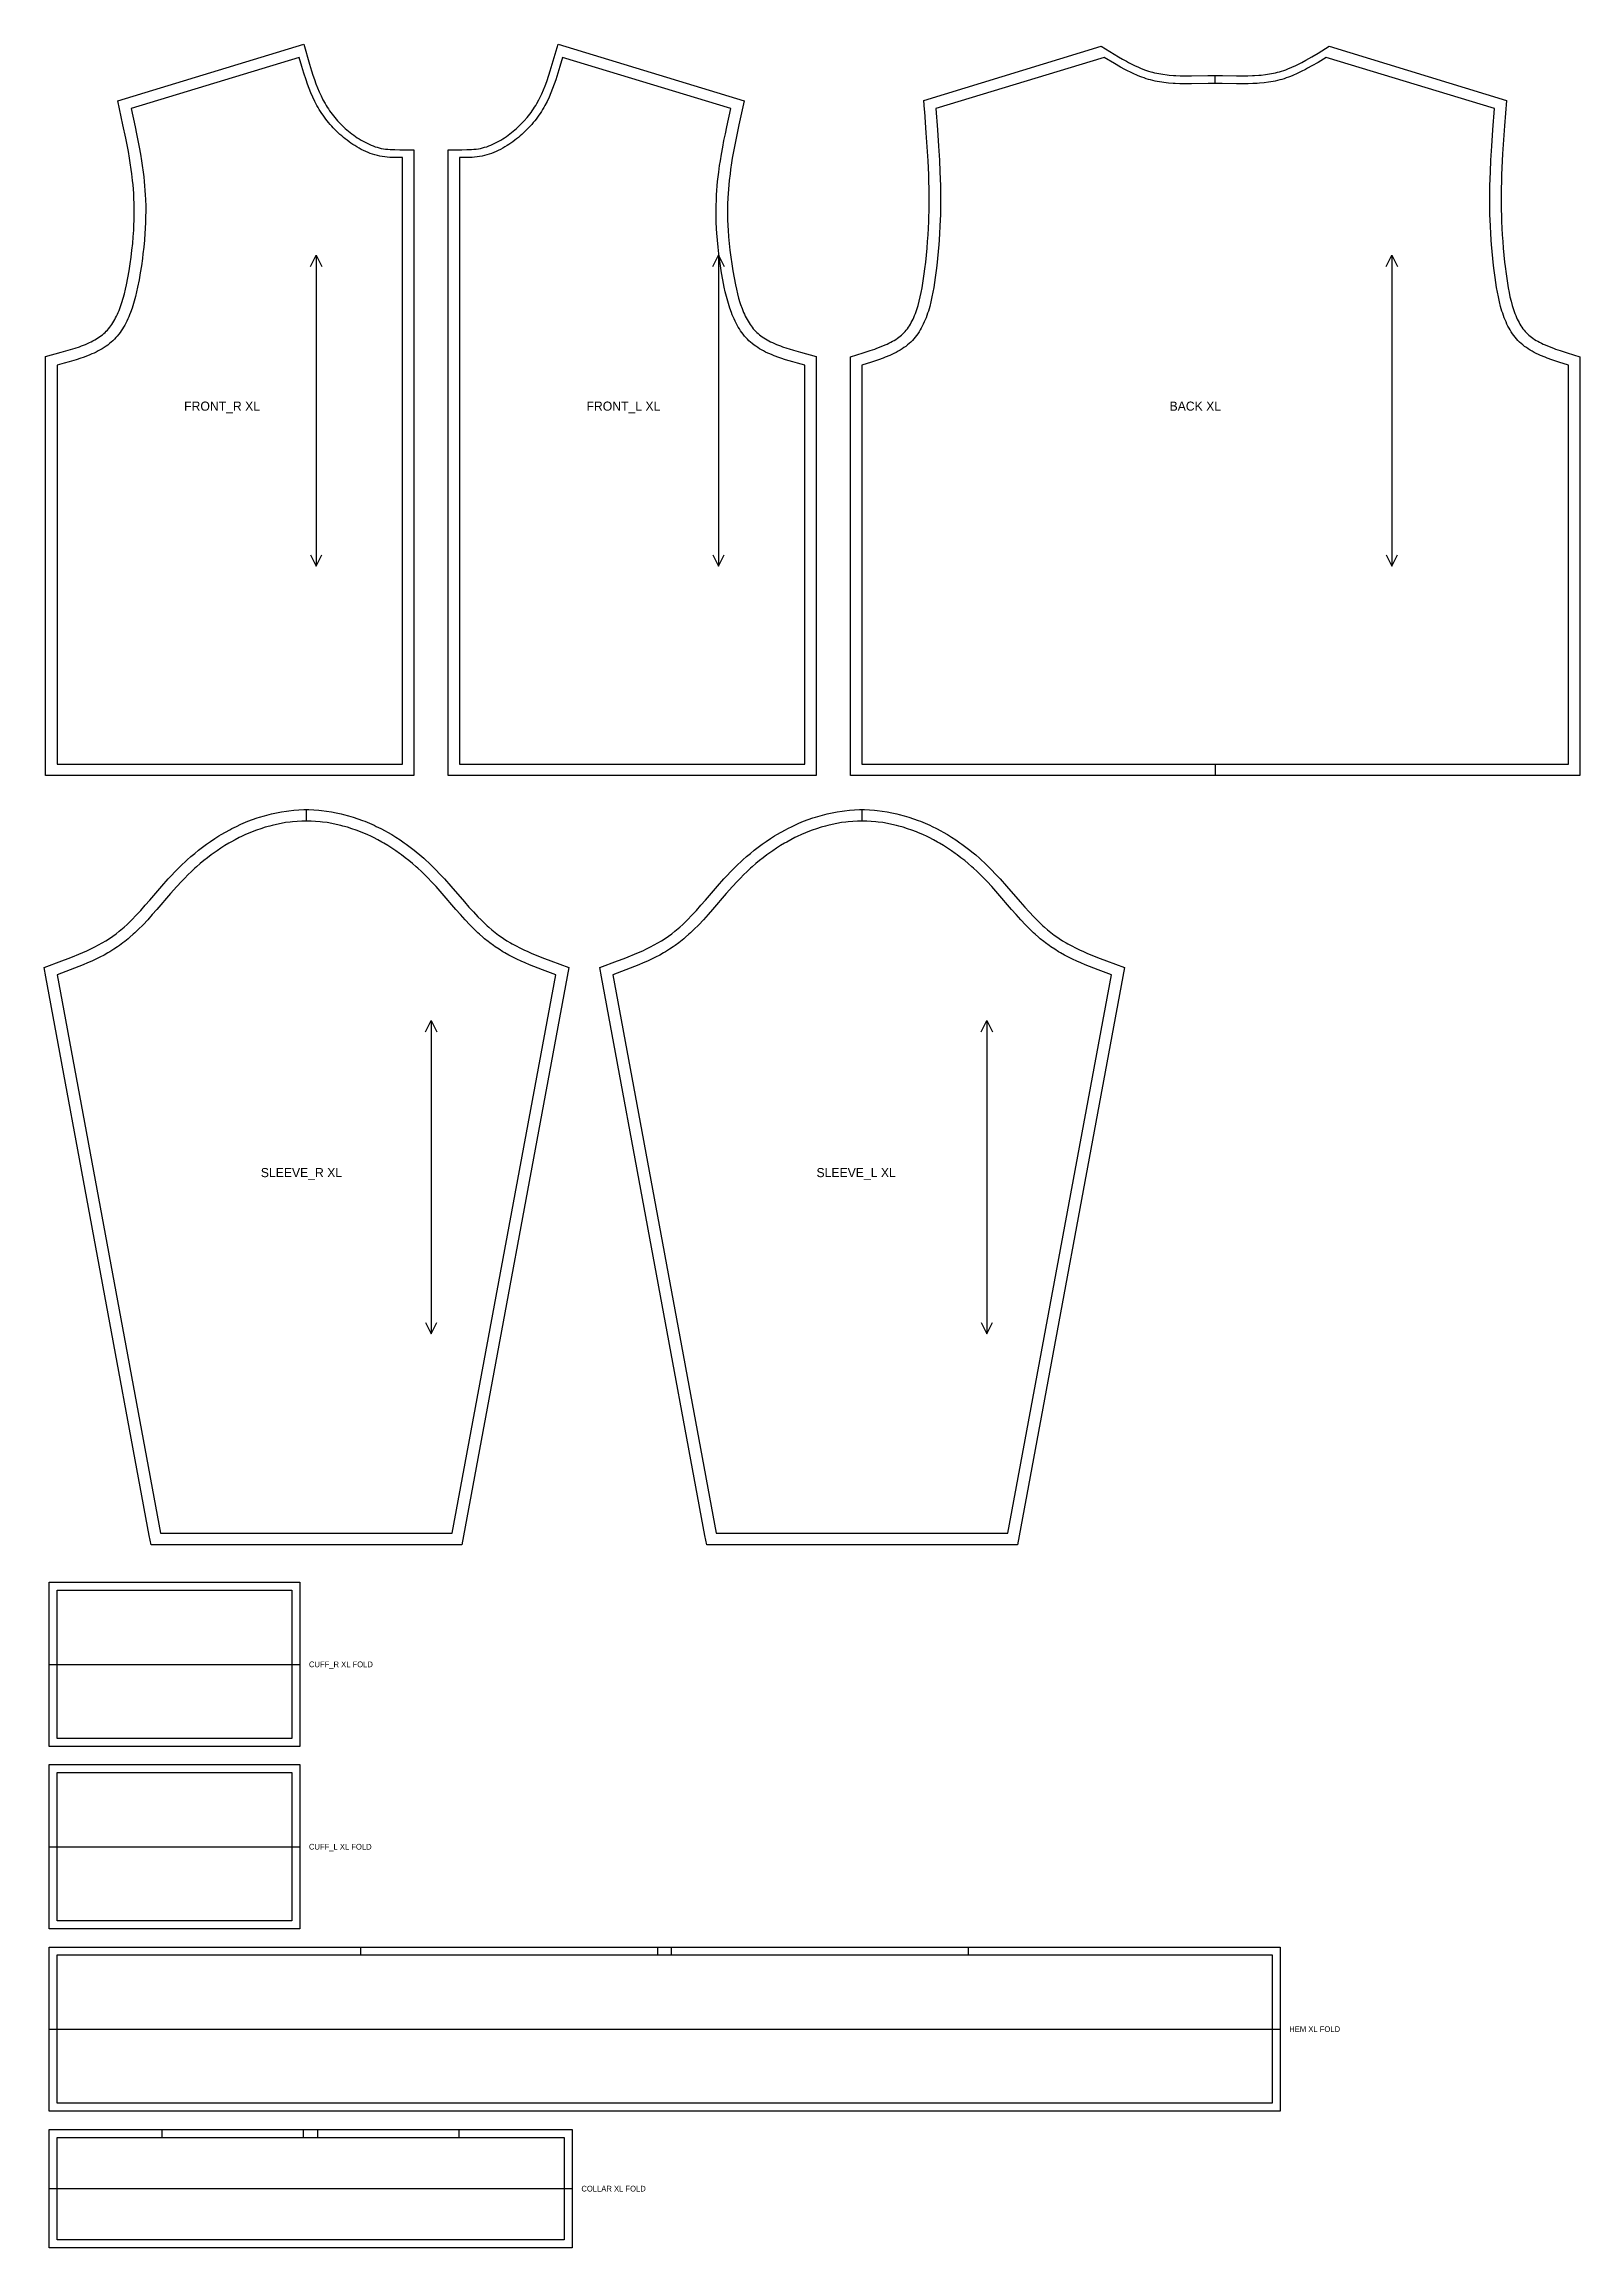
# Model space of a CAD drawing. Extents: x 24 to 1371, y 28 to 1962.
import ezdxf

# ---------------------------------------------------------------- set-up
doc = ezdxf.new("R2010")
doc.units = 0
for name, color, linetype in [('CUT', 7, 'CONTINUOUS'), ('FOLD', 6, 'CONTINUOUS'), ('GRAIN', 3, 'CONTINUOUS'), ('NOTCH', 1, 'CONTINUOUS'), ('SEW', 5, 'CONTINUOUS'), ('TEXT', 2, 'CONTINUOUS')]:
    doc.layers.add(name, color=color, linetype=linetype)

msp = doc.modelspace()

# ---------------------------------------------------------------- linework, layer by layer
at = {"layer": 'CUT'}
for points in [[(338.009, 1868.9), (348, 1868.887), (348, 1319.9), (25, 1319.9), (25, 1687.579), (38.727, 1691.258), (44.868, 1692.984), (48.838, 1694.177), (50.78, 1694.793), (54.563, 1696.069), (56.4, 1696.733), (59.954, 1698.119), (61.666, 1698.845), (63.332, 1699.593), (64.95, 1700.364), (66.518, 1701.161), (68.035, 1701.983), (69.498, 1702.832), (70.907, 1703.708), (72.261, 1704.612), (73.56, 1705.545), (74.802, 1706.508), (75.989, 1707.503), (77.125, 1708.537), (78.185, 1709.583), (79.216, 1710.684), (80.217, 1711.838), (81.189, 1713.044), (82.132, 1714.303), (83.047, 1715.615), (83.934, 1716.977), (84.793, 1718.389), (85.624, 1719.85), (86.428, 1721.358), (87.205, 1722.912), (87.955, 1724.51), (88.678, 1726.15), (89.374, 1727.831), (90.045, 1729.549), (91.31, 1733.093), (91.906, 1734.914), (93.026, 1738.643), (94.058, 1742.473), (95.007, 1746.387), (95.881, 1750.367), (97.069, 1756.426), (98.135, 1762.538), (99.099, 1768.626), (99.958, 1774.648), (100.709, 1780.607), (101.349, 1786.511), (101.875, 1792.365), (102.286, 1798.175), (102.494, 1802.027), (102.706, 1807.777), (102.78, 1811.595), (102.786, 1817.304), (102.72, 1821.1), (102.513, 1826.786), (102.302, 1830.573), (102.031, 1834.359), (101.699, 1838.177), (101.307, 1842.006), (100.618, 1847.774), (100.094, 1851.634), (99.221, 1857.445), (98.585, 1861.334), (97.56, 1867.187), (96.459, 1873.063), (95.294, 1878.962), (92.819, 1890.825), (88.266, 1911.775), (251.437, 1961.556), (256.514, 1943.934), (258.274, 1938.106), (259.492, 1934.28), (260.761, 1930.509), (262.092, 1926.799), (263.497, 1923.156), (264.988, 1919.588), (266.575, 1916.1), (268.271, 1912.696), (270.085, 1909.382), (271.042, 1907.759), (272.023, 1906.174), (273.04, 1904.608), (274.094, 1903.06), (275.182, 1901.533), (276.305, 1900.026), (278.65, 1897.078), (281.126, 1894.223), (283.725, 1891.468), (285.069, 1890.13), (287.843, 1887.537), (290.726, 1885.06), (292.207, 1883.867), (293.713, 1882.705), (295.243, 1881.576), (296.797, 1880.479), (298.374, 1879.416), (299.968, 1878.391), (301.696, 1877.334), (303.436, 1876.327), (305.189, 1875.374), (306.953, 1874.478), (308.726, 1873.642), (310.508, 1872.87), (312.295, 1872.165), (314.087, 1871.531), (315.883, 1870.97), (317.68, 1870.486), (319.479, 1870.081), (321.362, 1869.741), (323.287, 1869.473), (325.259, 1869.267), (327.279, 1869.117), (329.344, 1869.014), (331.452, 1868.95), (335.787, 1868.903)], [(378, 1861.9), (378, 1868.887), (390.213, 1868.903), (394.548, 1868.95), (396.656, 1869.014), (398.721, 1869.117), (400.741, 1869.267), (402.713, 1869.473), (404.638, 1869.741), (406.521, 1870.081), (408.32, 1870.486), (410.117, 1870.97), (411.913, 1871.531), (413.705, 1872.165), (415.492, 1872.87), (417.274, 1873.642), (419.047, 1874.478), (420.811, 1875.374), (422.564, 1876.327), (424.304, 1877.334), (426.032, 1878.391), (427.626, 1879.416), (429.203, 1880.479), (430.757, 1881.576), (432.287, 1882.705), (433.793, 1883.867), (435.274, 1885.06), (438.157, 1887.537), (439.558, 1888.82), (442.275, 1891.468), (444.874, 1894.223), (447.35, 1897.078), (449.695, 1900.026), (450.818, 1901.533), (451.906, 1903.06), (452.96, 1904.608), (453.977, 1906.174), (454.958, 1907.759), (455.915, 1909.382), (457.729, 1912.696), (458.591, 1914.387), (460.232, 1917.833), (461.769, 1921.363), (463.216, 1924.969), (464.582, 1928.645), (466.508, 1934.28), (467.726, 1938.106), (469.486, 1943.934), (474.563, 1961.556), (637.734, 1911.775), (633.181, 1890.825), (630.706, 1878.962), (629.541, 1873.063), (628.44, 1867.187), (627.415, 1861.334), (626.779, 1857.445), (625.906, 1851.634), (625.382, 1847.774), (624.693, 1842.006), (624.301, 1838.177), (623.969, 1834.359), (623.698, 1830.573), (623.487, 1826.786), (623.28, 1821.1), (623.214, 1817.304), (623.22, 1811.595), (623.294, 1807.777), (623.506, 1802.027), (623.714, 1798.175), (624.125, 1792.365), (624.651, 1786.511), (625.291, 1780.607), (626.042, 1774.648), (626.901, 1768.626), (627.865, 1762.538), (628.931, 1756.426), (630.119, 1750.367), (630.993, 1746.387), (631.942, 1742.473), (632.974, 1738.643), (634.094, 1734.914), (634.69, 1733.093), (635.955, 1729.549), (636.626, 1727.831), (637.322, 1726.15), (638.045, 1724.51), (638.795, 1722.912), (639.572, 1721.358), (640.376, 1719.85), (641.207, 1718.389), (642.066, 1716.977), (642.953, 1715.615), (643.868, 1714.303), (644.811, 1713.044), (645.783, 1711.838), (646.784, 1710.684), (647.815, 1709.583), (648.875, 1708.537), (650.011, 1707.503), (651.198, 1706.508), (652.44, 1705.545), (653.739, 1704.612), (655.093, 1703.708), (656.502, 1702.832), (657.965, 1701.983), (659.482, 1701.161), (661.05, 1700.364), (662.668, 1699.593), (664.334, 1698.845), (666.046, 1698.119), (669.6, 1696.733), (671.437, 1696.069), (675.22, 1694.793), (677.162, 1694.177), (681.132, 1692.984), (687.273, 1691.258), (701, 1687.579), (701, 1319.9), (378, 1319.9), (378, 1329.9)], [(796.029, 1904.136), (795.417, 1912.126), (951.015, 1959.597), (962.54, 1952.613), (966.119, 1950.485), (969.682, 1948.422), (973.232, 1946.443), (975.003, 1945.49), (978.539, 1943.67), (980.305, 1942.808), (983.835, 1941.187), (985.599, 1940.434), (989.128, 1939.049), (990.894, 1938.422), (992.662, 1937.841), (994.435, 1937.307), (996.17, 1936.832), (997.924, 1936.398), (999.696, 1936.003), (1003.294, 1935.325), (1005.119, 1935.039), (1008.821, 1934.563), (1010.697, 1934.37), (1014.498, 1934.066), (1016.421, 1933.951), (1020.312, 1933.788), (1024.259, 1933.701), (1030.275, 1933.678), (1044.69, 1933.858), (1051, 1933.9), (1057.31, 1933.858), (1069.696, 1933.692), (1073.742, 1933.674), (1079.721, 1933.736), (1083.64, 1933.859), (1085.579, 1933.951), (1089.411, 1934.205), (1091.303, 1934.37), (1095.038, 1934.785), (1098.706, 1935.325), (1100.514, 1935.646), (1102.304, 1936.003), (1104.076, 1936.398), (1105.83, 1936.832), (1107.565, 1937.307), (1109.338, 1937.841), (1111.106, 1938.422), (1112.872, 1939.049), (1114.637, 1939.72), (1118.165, 1941.187), (1121.695, 1942.808), (1123.461, 1943.67), (1126.997, 1945.49), (1130.542, 1947.421), (1135.881, 1950.485), (1141.257, 1953.695), (1150.985, 1959.597), (1306.583, 1912.126), (1304.877, 1889.708), (1303.997, 1877.398), (1303.218, 1865.158), (1302.88, 1859.069), (1302.583, 1853.004), (1302.334, 1846.964), (1302.137, 1840.952), (1301.998, 1834.969), (1301.942, 1831.084), (1301.908, 1825.272), (1301.921, 1821.404), (1301.996, 1815.605), (1302.082, 1811.737), (1302.269, 1805.926), (1302.526, 1800.097), (1302.856, 1794.24), (1303.259, 1788.346), (1303.74, 1782.407), (1304.298, 1776.414), (1304.938, 1770.358), (1305.41, 1766.281), (1306.189, 1760.096), (1306.76, 1755.951), (1307.382, 1751.827), (1308.066, 1747.742), (1308.822, 1743.715), (1309.659, 1739.763), (1310.586, 1735.906), (1311.611, 1732.163), (1312.74, 1728.553), (1313.346, 1726.803), (1313.98, 1725.094), (1314.643, 1723.428), (1315.335, 1721.806), (1316.056, 1720.23), (1316.808, 1718.703), (1317.589, 1717.226), (1318.4, 1715.801), (1319.241, 1714.429), (1320.113, 1713.11), (1321.016, 1711.846), (1321.95, 1710.637), (1322.917, 1709.483), (1323.916, 1708.384), (1324.949, 1707.341), (1326.062, 1706.311), (1327.233, 1705.317), (1328.466, 1704.353), (1329.764, 1703.416), (1331.124, 1702.507), (1332.545, 1701.623), (1334.027, 1700.765), (1335.568, 1699.931), (1337.164, 1699.12), (1338.815, 1698.332), (1340.518, 1697.566), (1344.066, 1696.093), (1347.788, 1694.689), (1349.706, 1694.009), (1353.642, 1692.682), (1359.752, 1690.745), (1371, 1687.294), (1371, 1319.9), (731, 1319.9), (731, 1687.294), (742.248, 1690.745), (748.358, 1692.682), (752.294, 1694.009), (754.212, 1694.689), (757.934, 1696.093), (761.482, 1697.566), (763.185, 1698.332), (764.836, 1699.12), (766.432, 1699.931), (767.973, 1700.765), (769.455, 1701.623), (770.876, 1702.507), (772.236, 1703.416), (773.534, 1704.353), (774.767, 1705.317), (775.938, 1706.311), (777.051, 1707.341), (778.084, 1708.384), (779.083, 1709.483), (780.05, 1710.637), (780.984, 1711.846), (781.887, 1713.11), (782.759, 1714.429), (783.6, 1715.801), (784.411, 1717.226), (785.192, 1718.703), (785.944, 1720.23), (786.665, 1721.806), (787.357, 1723.428), (788.02, 1725.094), (788.654, 1726.803), (789.838, 1730.34), (790.389, 1732.163), (791.414, 1735.906), (792.341, 1739.763), (793.178, 1743.715), (793.934, 1747.742), (794.618, 1751.827), (795.24, 1755.951), (795.811, 1760.096), (796.34, 1764.229), (797.062, 1770.358), (797.702, 1776.414), (798.26, 1782.407), (798.741, 1788.346), (799.144, 1794.24), (799.474, 1800.097), (799.731, 1805.926), (799.863, 1809.802), (800.004, 1815.605), (800.061, 1819.471), (800.092, 1825.272), (800.076, 1829.145), (800.002, 1834.969), (799.863, 1840.952), (799.666, 1846.964), (799.417, 1853.004), (799.12, 1859.069), (798.408, 1871.268), (797.572, 1883.546), (796.187, 1902.072)], [(25.167, 1143.179), (23.631, 1151.472), (39.22, 1157.221), (44.892, 1159.364), (48.623, 1160.814), (54.13, 1163.038), (57.733, 1164.563), (61.274, 1166.13), (64.748, 1167.745), (68.149, 1169.414), (71.472, 1171.144), (74.713, 1172.939), (77.866, 1174.807), (80.928, 1176.752), (83.895, 1178.782), (86.78, 1180.911), (89.613, 1183.153), (92.402, 1185.504), (93.78, 1186.718), (96.511, 1189.221), (97.865, 1190.507), (100.55, 1193.147), (104.535, 1197.259), (108.486, 1201.532), (112.42, 1205.94), (116.359, 1210.457), (127.043, 1222.827), (132.584, 1229.064), (135.429, 1232.166), (138.334, 1235.246), (141.306, 1238.293), (144.381, 1241.328), (147.553, 1244.33), (149.164, 1245.806), (152.432, 1248.706), (155.764, 1251.533), (159.158, 1254.286), (162.614, 1256.961), (166.131, 1259.556), (169.708, 1262.067), (173.345, 1264.492), (177.042, 1266.828), (178.912, 1267.961), (182.695, 1270.158), (186.536, 1272.257), (188.477, 1273.27), (192.402, 1275.219), (196.382, 1277.063), (198.393, 1277.946), (202.453, 1279.628), (206.566, 1281.198), (210.675, 1282.634), (212.747, 1283.309), (216.924, 1284.569), (219.029, 1285.154), (223.267, 1286.229), (227.542, 1287.175), (231.85, 1287.988), (236.187, 1288.664), (238.366, 1288.949), (242.739, 1289.41), (247.133, 1289.722), (251.541, 1289.88), (255.959, 1289.88), (260.367, 1289.722), (264.761, 1289.41), (266.95, 1289.198), (271.313, 1288.664), (275.65, 1287.988), (279.958, 1287.175), (284.233, 1286.229), (286.357, 1285.707), (290.576, 1284.569), (294.753, 1283.309), (298.885, 1281.93), (302.996, 1280.427), (305.047, 1279.628), (309.107, 1277.946), (313.115, 1276.154), (315.098, 1275.219), (319.023, 1273.27), (322.892, 1271.22), (324.805, 1270.158), (328.588, 1267.961), (332.314, 1265.671), (335.981, 1263.291), (339.588, 1260.822), (341.369, 1259.556), (344.886, 1256.961), (348.342, 1254.286), (350.047, 1252.919), (353.41, 1250.129), (356.71, 1247.265), (358.336, 1245.806), (361.541, 1242.837), (364.68, 1239.803), (367.689, 1236.774), (370.627, 1233.709), (374.916, 1229.064), (380.457, 1222.827), (392.456, 1208.941), (396.391, 1204.457), (400.328, 1200.091), (404.288, 1195.869), (406.95, 1193.147), (409.635, 1190.507), (412.35, 1187.958), (413.72, 1186.718), (416.487, 1184.316), (417.887, 1183.153), (420.72, 1180.911), (422.156, 1179.832), (423.605, 1178.782), (426.572, 1176.752), (429.634, 1174.807), (432.787, 1172.939), (434.397, 1172.033), (437.679, 1170.271), (441.042, 1168.573), (444.481, 1166.931), (447.989, 1165.341), (451.561, 1163.796), (455.193, 1162.289), (458.877, 1160.814), (462.608, 1159.364), (468.28, 1157.221), (483.869, 1151.472), (390.068, 645), (117.432, 645), (115.917, 653.179)], [(512.667, 1143.179), (511.131, 1151.472), (526.72, 1157.221), (532.392, 1159.364), (536.123, 1160.814), (541.63, 1163.038), (545.233, 1164.563), (548.774, 1166.13), (552.248, 1167.745), (555.649, 1169.414), (558.972, 1171.144), (562.213, 1172.939), (565.366, 1174.807), (568.428, 1176.752), (571.395, 1178.782), (574.28, 1180.911), (577.113, 1183.153), (579.902, 1185.504), (581.28, 1186.718), (584.011, 1189.221), (585.365, 1190.507), (588.05, 1193.147), (592.035, 1197.259), (595.986, 1201.532), (599.92, 1205.94), (603.859, 1210.457), (614.543, 1222.827), (620.084, 1229.064), (622.929, 1232.166), (625.834, 1235.246), (628.806, 1238.293), (631.881, 1241.328), (635.053, 1244.33), (636.664, 1245.806), (639.932, 1248.706), (643.264, 1251.533), (646.658, 1254.286), (650.114, 1256.961), (653.631, 1259.556), (657.208, 1262.067), (660.845, 1264.492), (664.542, 1266.828), (666.412, 1267.961), (670.195, 1270.158), (674.036, 1272.257), (675.977, 1273.27), (679.902, 1275.219), (683.882, 1277.063), (685.893, 1277.946), (689.953, 1279.628), (694.066, 1281.198), (698.175, 1282.634), (700.247, 1283.309), (704.424, 1284.569), (706.529, 1285.154), (710.767, 1286.229), (715.042, 1287.175), (719.35, 1287.988), (723.687, 1288.664), (725.866, 1288.949), (730.239, 1289.41), (734.633, 1289.722), (739.041, 1289.88), (743.459, 1289.88), (747.867, 1289.722), (752.261, 1289.41), (754.45, 1289.198), (758.813, 1288.664), (763.15, 1287.988), (767.458, 1287.175), (771.733, 1286.229), (773.857, 1285.707), (778.076, 1284.569), (782.253, 1283.309), (786.385, 1281.93), (790.496, 1280.427), (792.547, 1279.628), (796.607, 1277.946), (800.615, 1276.154), (802.598, 1275.219), (806.523, 1273.27), (810.392, 1271.22), (812.305, 1270.158), (816.088, 1267.961), (819.814, 1265.671), (823.481, 1263.291), (827.088, 1260.822), (828.869, 1259.556), (832.386, 1256.961), (835.842, 1254.286), (837.547, 1252.919), (840.91, 1250.129), (844.21, 1247.265), (845.836, 1245.806), (849.041, 1242.837), (852.18, 1239.803), (855.189, 1236.774), (858.127, 1233.709), (862.416, 1229.064), (867.957, 1222.827), (879.956, 1208.941), (883.891, 1204.457), (887.828, 1200.091), (891.788, 1195.869), (894.45, 1193.147), (897.135, 1190.507), (899.85, 1187.958), (901.22, 1186.718), (903.987, 1184.316), (905.387, 1183.153), (908.22, 1180.911), (909.656, 1179.832), (911.105, 1178.782), (914.072, 1176.752), (917.134, 1174.807), (920.287, 1172.939), (921.897, 1172.033), (925.179, 1170.271), (928.542, 1168.573), (931.981, 1166.931), (935.489, 1165.341), (939.061, 1163.796), (942.693, 1162.289), (946.377, 1160.814), (950.108, 1159.364), (955.78, 1157.221), (971.369, 1151.472), (877.568, 645), (604.932, 645), (603.417, 653.179)], [(28, 612), (248, 612), (248, 468), (28, 468)], [(28, 452), (248, 452), (248, 308), (28, 308)], [(28, 292), (1108, 292), (1108, 148), (28, 148)], [(28, 132), (487, 132), (487, 28), (28, 28)]]:
    msp.add_lwpolyline(points, close=True, dxfattribs=at)
at = {"layer": 'FOLD'}
for points in [[(28, 540), (248, 540)], [(28, 380), (248, 380)], [(28, 220), (1108, 220)], [(28, 80), (487, 80)]]:
    msp.add_lwpolyline(points, dxfattribs=at)
at = {"layer": 'GRAIN'}
for points in [[(257.25, 1766.3), (262.25, 1776.3), (267.25, 1766.3)], [(262.25, 1776.3), (262.25, 1503.5)], [(610.25, 1766.3), (615.25, 1776.3), (620.25, 1766.3)], [(615.25, 1776.3), (615.25, 1503.5)], [(1201, 1766.3), (1206, 1776.3), (1211, 1766.3)], [(1206, 1776.3), (1206, 1503.5)], [(257.25, 1513.5), (262.25, 1503.5), (267.25, 1513.5)], [(610.25, 1513.5), (615.25, 1503.5), (620.25, 1513.5)], [(1201, 1513.5), (1206, 1503.5), (1211, 1513.5)], [(358.125, 1094.928), (363.125, 1104.928), (368.125, 1094.928)], [(363.125, 1104.928), (363.125, 829.972)], [(845.625, 1094.928), (850.625, 1104.928), (855.625, 1094.928)], [(850.625, 1104.928), (850.625, 829.972)], [(358.125, 839.972), (363.125, 829.972), (368.125, 839.972)], [(845.625, 839.972), (850.625, 829.972), (855.625, 839.972)]]:
    msp.add_lwpolyline(points, dxfattribs=at)
at = {"layer": 'NOTCH'}
for points in [[(1051, 1926.9), (1051, 1933.9)], [(1051, 1329.9), (1051, 1319.9)], [(253.75, 1279.9), (253.75, 1289.9)], [(741.25, 1279.9), (741.25, 1289.9)], [(301.5, 285), (301.5, 292)], [(562.03, 285), (562.03, 292)], [(573.97, 285), (573.97, 292)], [(834.5, 285), (834.5, 292)], [(127.204, 125), (127.204, 132)], [(251.181, 125), (251.181, 132)], [(263.819, 125), (263.819, 132)], [(387.796, 125), (387.796, 132)]]:
    msp.add_lwpolyline(points, dxfattribs=at)
at = {"layer": 'SEW'}
for points in [[(338, 1861.9), (331.291, 1861.952), (329.064, 1862.02), (326.845, 1862.13), (324.636, 1862.295), (322.439, 1862.524), (320.257, 1862.829), (318.09, 1863.22), (316, 1863.691), (313.929, 1864.249), (311.876, 1864.889), (309.844, 1865.608), (307.832, 1866.401), (305.842, 1867.264), (303.875, 1868.191), (301.931, 1869.179), (300.011, 1870.222), (298.118, 1871.318), (296.25, 1872.46), (294.524, 1873.57), (292.822, 1874.717), (291.146, 1875.9), (289.496, 1877.118), (287.873, 1878.37), (286.277, 1879.656), (284.71, 1880.974), (283.171, 1882.324), (281.662, 1883.706), (280.183, 1885.118), (278.735, 1886.559), (277.319, 1888.029), (275.935, 1889.527), (274.584, 1891.053), (273.266, 1892.605), (271.984, 1894.182), (270.736, 1895.784), (269.524, 1897.41), (268.349, 1899.06), (267.211, 1900.732), (266.111, 1902.425), (265.05, 1904.14), (264.017, 1905.893), (263.023, 1907.665), (261.143, 1911.265), (259.397, 1914.934), (257.772, 1918.664), (256.254, 1922.449), (254.829, 1926.282), (253.485, 1930.155), (251.59, 1936.028), (249.8, 1941.954), (247.5, 1949.9), (100, 1904.9), (103.446, 1888.925), (104.691, 1882.937), (105.891, 1876.95), (107.033, 1870.967), (108.106, 1864.986), (109.098, 1859.009), (109.707, 1855.027), (110.535, 1849.057), (111.024, 1845.081), (111.458, 1841.106), (111.835, 1837.135), (112.149, 1833.178), (112.399, 1829.236), (112.588, 1825.294), (112.759, 1819.377), (112.798, 1815.429), (112.748, 1809.495), (112.644, 1805.53), (112.382, 1799.563), (112.14, 1795.57), (111.675, 1789.554), (111.093, 1783.501), (110.396, 1777.406), (109.869, 1773.316), (108.988, 1767.137), (108, 1760.9), (106.903, 1754.613), (105.668, 1748.317), (104.751, 1744.14), (103.747, 1739.998), (102.645, 1735.907), (101.435, 1731.883), (100.787, 1729.901), (99.397, 1726.007), (98.652, 1724.098), (97.872, 1722.219), (97.057, 1720.369), (96.205, 1718.552), (95.314, 1716.77), (94.383, 1715.024), (93.411, 1713.316), (92.396, 1711.649), (91.338, 1710.024), (90.235, 1708.444), (89.086, 1706.909), (87.889, 1705.423), (86.643, 1703.988), (85.347, 1702.604), (84, 1701.275), (82.567, 1699.972), (81.08, 1698.725), (79.543, 1697.533), (77.957, 1696.392), (76.324, 1695.302), (74.647, 1694.259), (72.927, 1693.262), (71.166, 1692.307), (69.368, 1691.393), (67.533, 1690.518), (65.664, 1689.679), (63.764, 1688.874), (61.834, 1688.1), (57.892, 1686.639), (55.885, 1685.947), (51.81, 1684.629), (45.576, 1682.782), (41.362, 1681.611), (35, 1679.9), (35, 1329.9), (338, 1329.9)], [(388, 1861.9), (388, 1329.9), (691, 1329.9), (691, 1679.9), (684.638, 1681.611), (680.424, 1682.782), (674.19, 1684.629), (670.115, 1685.947), (668.108, 1686.639), (664.166, 1688.1), (662.236, 1688.874), (660.336, 1689.679), (658.467, 1690.518), (656.632, 1691.393), (654.834, 1692.307), (653.073, 1693.262), (651.353, 1694.259), (649.676, 1695.302), (648.043, 1696.392), (646.457, 1697.533), (644.92, 1698.725), (643.433, 1699.972), (642, 1701.275), (640.653, 1702.604), (639.357, 1703.988), (638.111, 1705.423), (636.914, 1706.909), (635.765, 1708.444), (634.662, 1710.024), (633.604, 1711.649), (632.589, 1713.316), (631.617, 1715.024), (630.686, 1716.77), (629.795, 1718.552), (628.943, 1720.369), (628.128, 1722.219), (627.348, 1724.098), (626.603, 1726.007), (625.213, 1729.901), (624.565, 1731.883), (623.355, 1735.907), (622.253, 1739.998), (621.249, 1744.14), (620.332, 1748.317), (619.097, 1754.613), (618, 1760.9), (617.012, 1767.137), (616.131, 1773.316), (615.604, 1777.406), (614.907, 1783.501), (614.325, 1789.554), (613.86, 1795.57), (613.618, 1799.563), (613.356, 1805.53), (613.252, 1809.495), (613.202, 1815.429), (613.241, 1819.377), (613.412, 1825.294), (613.601, 1829.236), (613.851, 1833.178), (614.165, 1837.135), (614.542, 1841.106), (614.976, 1845.081), (615.465, 1849.057), (616.293, 1855.027), (616.902, 1859.009), (617.894, 1864.986), (618.967, 1870.967), (620.109, 1876.95), (621.309, 1882.937), (622.554, 1888.925), (626, 1904.9), (478.5, 1949.9), (476.2, 1941.954), (474.41, 1936.028), (472.515, 1930.155), (471.171, 1926.282), (469.746, 1922.449), (468.228, 1918.664), (466.603, 1914.934), (464.857, 1911.265), (462.977, 1907.665), (461.983, 1905.893), (460.95, 1904.14), (459.889, 1902.425), (458.789, 1900.732), (457.651, 1899.06), (456.476, 1897.41), (455.264, 1895.784), (454.016, 1894.182), (452.734, 1892.605), (451.416, 1891.053), (450.065, 1889.527), (448.681, 1888.029), (447.265, 1886.559), (445.817, 1885.118), (444.338, 1883.706), (442.829, 1882.324), (441.29, 1880.974), (439.723, 1879.656), (438.127, 1878.37), (436.504, 1877.118), (434.854, 1875.9), (433.178, 1874.717), (431.476, 1873.57), (429.75, 1872.46), (427.882, 1871.318), (425.989, 1870.222), (424.069, 1869.179), (422.125, 1868.191), (420.158, 1867.264), (418.168, 1866.401), (416.156, 1865.608), (414.124, 1864.889), (412.071, 1864.249), (410, 1863.691), (407.91, 1863.22), (405.743, 1862.829), (403.561, 1862.524), (401.364, 1862.295), (399.155, 1862.13), (396.936, 1862.02), (394.709, 1861.952)], [(806, 1904.9), (807.398, 1886.322), (808.387, 1871.905), (809.107, 1859.592), (809.581, 1849.373), (809.799, 1843.265), (809.96, 1837.175), (810.058, 1831.195), (810.087, 1827.247), (810.078, 1821.333), (810.035, 1817.391), (809.914, 1811.474), (809.795, 1807.524), (809.557, 1801.582), (809.245, 1795.614), (808.859, 1789.611), (808.558, 1785.586), (808.042, 1779.508), (807.444, 1773.373), (806.765, 1767.173), (806.264, 1763), (805.438, 1756.656), (804.824, 1752.393), (804.147, 1748.128), (803.394, 1743.876), (802.553, 1739.656), (801.613, 1735.484), (800.559, 1731.377), (799.987, 1729.354), (799.381, 1727.353), (798.742, 1725.376), (798.067, 1723.427), (797.354, 1721.507), (796.603, 1719.618), (795.811, 1717.762), (794.977, 1715.942), (794.1, 1714.159), (793.178, 1712.415), (792.21, 1710.714), (791.193, 1709.056), (790.127, 1707.444), (789.01, 1705.881), (787.84, 1704.367), (786.616, 1702.906), (785.337, 1701.5), (784, 1700.15), (782.572, 1698.828), (781.085, 1697.566), (779.541, 1696.359), (777.945, 1695.206), (776.297, 1694.103), (774.601, 1693.049), (772.86, 1692.04), (771.076, 1691.074), (769.252, 1690.148), (767.391, 1689.26), (765.494, 1688.406), (761.608, 1686.792), (759.624, 1686.027), (755.585, 1684.566), (749.393, 1682.507), (741, 1679.9), (741, 1329.9), (1361, 1329.9), (1361, 1679.9), (1352.607, 1682.507), (1346.415, 1684.566), (1342.376, 1686.027), (1340.392, 1686.792), (1336.506, 1688.406), (1334.609, 1689.26), (1332.748, 1690.148), (1330.924, 1691.074), (1329.14, 1692.04), (1327.399, 1693.049), (1325.703, 1694.103), (1324.055, 1695.206), (1322.459, 1696.359), (1320.915, 1697.566), (1319.428, 1698.828), (1318, 1700.15), (1316.663, 1701.5), (1315.384, 1702.906), (1314.16, 1704.367), (1312.99, 1705.881), (1311.873, 1707.444), (1310.807, 1709.056), (1309.79, 1710.714), (1308.822, 1712.415), (1307.9, 1714.159), (1307.023, 1715.942), (1306.189, 1717.762), (1305.397, 1719.618), (1304.646, 1721.507), (1303.933, 1723.427), (1303.258, 1725.376), (1302.619, 1727.353), (1302.013, 1729.354), (1301.441, 1731.377), (1300.387, 1735.484), (1299.447, 1739.656), (1298.606, 1743.876), (1297.853, 1748.128), (1297.176, 1752.393), (1296.562, 1756.656), (1295.736, 1763), (1295.235, 1767.173), (1294.556, 1773.373), (1293.958, 1779.508), (1293.442, 1785.586), (1293.141, 1789.611), (1292.755, 1795.614), (1292.443, 1801.582), (1292.205, 1807.524), (1292.086, 1811.474), (1291.965, 1817.391), (1291.922, 1821.333), (1291.913, 1827.247), (1291.942, 1831.195), (1292.04, 1837.175), (1292.201, 1843.265), (1292.419, 1849.373), (1292.893, 1859.592), (1293.613, 1871.905), (1294.602, 1886.322), (1296, 1904.9), (1148.5, 1949.9), (1141.245, 1945.525), (1135.78, 1942.338), (1132.116, 1940.295), (1130.277, 1939.306), (1126.578, 1937.403), (1122.85, 1935.618), (1119.088, 1933.97), (1117.192, 1933.204), (1115.286, 1932.479), (1113.369, 1931.799), (1111.441, 1931.165), (1109.5, 1930.58), (1107.595, 1930.059), (1105.678, 1929.584), (1103.75, 1929.154), (1101.811, 1928.768), (1099.861, 1928.421), (1097.901, 1928.114), (1093.953, 1927.606), (1089.969, 1927.227), (1087.965, 1927.081), (1083.934, 1926.866), (1079.876, 1926.738), (1073.746, 1926.674), (1069.636, 1926.692), (1057.227, 1926.858), (1051, 1926.9), (1044.773, 1926.858), (1030.307, 1926.678), (1024.162, 1926.701), (1020.092, 1926.792), (1016.047, 1926.961), (1014.035, 1927.081), (1010.035, 1927.401), (1006.068, 1927.842), (1004.099, 1928.114), (1000.189, 1928.768), (998.25, 1929.154), (996.322, 1929.584), (994.405, 1930.059), (992.5, 1930.58), (990.559, 1931.165), (988.631, 1931.799), (986.714, 1932.479), (984.808, 1933.204), (982.912, 1933.97), (979.15, 1935.618), (977.282, 1936.494), (973.569, 1938.341), (971.723, 1939.306), (968.049, 1941.307), (962.573, 1944.45), (953.5, 1949.9)], [(35, 1145), (125.75, 655), (381.75, 655), (472.5, 1145), (460.941, 1149.297), (453.312, 1152.264), (449.537, 1153.802), (445.797, 1155.385), (442.098, 1157.022), (438.444, 1158.721), (434.843, 1160.488), (431.298, 1162.333), (427.818, 1164.261), (426.103, 1165.26), (422.728, 1167.33), (419.43, 1169.503), (417.812, 1170.631), (414.645, 1172.968), (413.092, 1174.177), (410.042, 1176.67), (408.543, 1177.953), (405.594, 1180.585), (404.142, 1181.932), (401.28, 1184.684), (397.077, 1188.941), (392.962, 1193.328), (388.914, 1197.817), (384.909, 1202.38), (372.929, 1216.245), (367.506, 1222.349), (363.352, 1226.847), (360.53, 1229.792), (357.656, 1232.685), (354.667, 1235.574), (351.619, 1238.398), (350.074, 1239.784), (346.939, 1242.505), (343.748, 1245.153), (340.501, 1247.726), (337.199, 1250.222), (335.527, 1251.44), (332.145, 1253.814), (328.709, 1256.105), (325.222, 1258.309), (321.683, 1260.423), (319.895, 1261.446), (316.282, 1263.421), (312.62, 1265.301), (310.77, 1266.204), (307.037, 1267.934), (303.256, 1269.562), (301.349, 1270.337), (297.5, 1271.806), (293.66, 1273.148), (289.781, 1274.38), (285.867, 1275.499), (283.898, 1276.014), (279.938, 1276.955), (275.952, 1277.772), (271.945, 1278.463), (267.92, 1279.023), (265.902, 1279.253), (261.858, 1279.61), (257.806, 1279.827), (253.75, 1279.9), (249.694, 1279.827), (245.642, 1279.61), (241.598, 1279.253), (239.58, 1279.023), (235.555, 1278.463), (231.548, 1277.772), (227.562, 1276.955), (223.602, 1276.014), (221.633, 1275.499), (217.719, 1274.38), (213.84, 1273.148), (210, 1271.806), (206.151, 1270.337), (204.244, 1269.562), (200.463, 1267.934), (196.73, 1266.204), (194.88, 1265.301), (191.218, 1263.421), (187.605, 1261.446), (185.817, 1260.423), (182.278, 1258.309), (178.791, 1256.105), (175.355, 1253.814), (171.973, 1251.44), (170.301, 1250.222), (166.999, 1247.726), (163.752, 1245.153), (160.561, 1242.505), (157.426, 1239.784), (155.881, 1238.398), (152.833, 1235.574), (149.844, 1232.685), (146.97, 1229.792), (144.148, 1226.847), (139.994, 1222.349), (134.571, 1216.245), (122.591, 1202.38), (118.586, 1197.817), (114.538, 1193.328), (110.423, 1188.941), (106.22, 1184.684), (103.358, 1181.932), (101.906, 1180.585), (98.957, 1177.953), (97.458, 1176.67), (94.408, 1174.177), (92.855, 1172.968), (89.688, 1170.631), (88.07, 1169.503), (84.772, 1167.33), (81.397, 1165.26), (79.682, 1164.261), (76.202, 1162.333), (72.657, 1160.488), (69.056, 1158.721), (65.402, 1157.022), (61.703, 1155.385), (57.963, 1153.802), (54.188, 1152.264), (46.559, 1149.297)], [(522.5, 1145), (613.25, 655), (869.25, 655), (960, 1145), (948.441, 1149.297), (940.812, 1152.264), (937.037, 1153.802), (933.297, 1155.385), (929.598, 1157.022), (925.944, 1158.721), (922.343, 1160.488), (918.798, 1162.333), (915.318, 1164.261), (913.603, 1165.26), (910.228, 1167.33), (906.93, 1169.503), (905.312, 1170.631), (902.145, 1172.968), (900.592, 1174.177), (897.542, 1176.67), (896.043, 1177.953), (893.094, 1180.585), (891.642, 1181.932), (888.78, 1184.684), (884.577, 1188.941), (880.462, 1193.328), (876.414, 1197.817), (872.409, 1202.38), (860.429, 1216.245), (855.006, 1222.349), (850.852, 1226.847), (848.03, 1229.792), (845.156, 1232.685), (842.167, 1235.574), (839.119, 1238.398), (837.574, 1239.784), (834.439, 1242.505), (831.248, 1245.153), (828.001, 1247.726), (824.699, 1250.222), (823.027, 1251.44), (819.645, 1253.814), (816.209, 1256.105), (812.722, 1258.309), (809.183, 1260.423), (807.395, 1261.446), (803.782, 1263.421), (800.12, 1265.301), (798.27, 1266.204), (794.537, 1267.934), (790.756, 1269.562), (788.849, 1270.337), (785, 1271.806), (781.16, 1273.148), (777.281, 1274.38), (773.367, 1275.499), (771.398, 1276.014), (767.438, 1276.955), (763.452, 1277.772), (759.445, 1278.463), (755.42, 1279.023), (753.402, 1279.253), (749.358, 1279.61), (745.306, 1279.827), (741.25, 1279.9), (737.194, 1279.827), (733.142, 1279.61), (729.098, 1279.253), (727.08, 1279.023), (723.055, 1278.463), (719.048, 1277.772), (715.062, 1276.955), (711.102, 1276.014), (709.133, 1275.499), (705.219, 1274.38), (701.34, 1273.148), (697.5, 1271.806), (693.651, 1270.337), (691.744, 1269.562), (687.963, 1267.934), (684.23, 1266.204), (682.38, 1265.301), (678.718, 1263.421), (675.105, 1261.446), (673.317, 1260.423), (669.778, 1258.309), (666.291, 1256.105), (662.855, 1253.814), (659.473, 1251.44), (657.801, 1250.222), (654.499, 1247.726), (651.252, 1245.153), (648.061, 1242.505), (644.926, 1239.784), (643.381, 1238.398), (640.333, 1235.574), (637.344, 1232.685), (634.47, 1229.792), (631.648, 1226.847), (627.494, 1222.349), (622.071, 1216.245), (610.091, 1202.38), (606.086, 1197.817), (602.038, 1193.328), (597.923, 1188.941), (593.72, 1184.684), (590.858, 1181.932), (589.406, 1180.585), (586.457, 1177.953), (584.958, 1176.67), (581.908, 1174.177), (580.355, 1172.968), (577.188, 1170.631), (575.57, 1169.503), (572.272, 1167.33), (568.897, 1165.26), (567.182, 1164.261), (563.702, 1162.333), (560.157, 1160.488), (556.556, 1158.721), (552.902, 1157.022), (549.203, 1155.385), (545.463, 1153.802), (541.688, 1152.264), (534.059, 1149.297)], [(35, 605), (241, 605), (241, 475), (35, 475)], [(35, 445), (241, 445), (241, 315), (35, 315)], [(35, 285), (1101, 285), (1101, 155), (35, 155)], [(35, 125), (480, 125), (480, 35), (35, 35)]]:
    msp.add_lwpolyline(points, close=True, dxfattribs=at)

# ---------------------------------------------------------------- texts
at = {"layer": 'TEXT'}
for s, height, p in [('FRONT_R XL', 8, (146.5, 1639.9)), ('FRONT_L XL', 8, (499.5, 1639.9)), ('BACK XL', 8, (1011, 1639.9)), ('SLEEVE_R XL', 8, (213.75, 967.45)), ('SLEEVE_L XL', 8, (701.25, 967.45)), ('CUFF_R XL FOLD', 5, (256, 537.5)), ('CUFF_L XL FOLD', 5, (256, 377.5)), ('HEM XL FOLD', 5, (1116, 217.5)), ('COLLAR XL FOLD', 5, (495, 77.5))]:
    msp.add_text(s, height=height, dxfattribs=at).set_placement(p)

doc.saveas('drawing.dxf')
